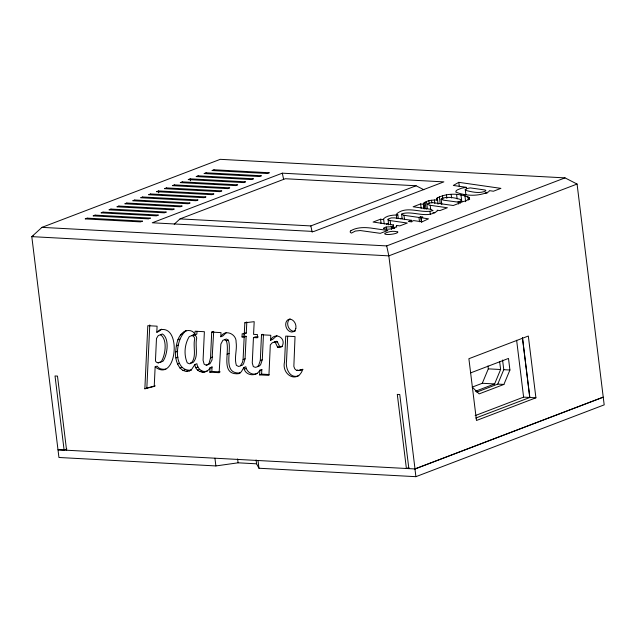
<?xml version="1.0" encoding="UTF-8"?>
<svg xmlns="http://www.w3.org/2000/svg" width="636" height="636" viewBox="0 0 636 636"><rect width="100%" height="100%" fill="white"/><g stroke="black" fill="none" stroke-linecap="round" stroke-linejoin="round"><path stroke-width="0.95" d="M276.954 335.554L272.566 339.497L270.586 340.26L270.785 335.283L261.499 334.782L260.307 360.501L258.606 365.517L257.135 366.908L255.362 367.338L253.295 366.582L252.269 362.918L253.454 337.565L255.441 336.81L258.343 336.969M226.416 332.501L222.807 335.999L220.827 336.754L221.002 332.604L211.716 332.103L210.524 357.822L209.172 363.092L207.908 364.651L206.239 365.167L204.148 364.19L203.067 360.27L204.379 331.714L195.093 331.213L194.855 334.886L196.834 334.131L197.009 331.372M240.527 365.684L242.292 365.263L243.532 363.879L245.067 358.823L246.148 336.317L244.168 337.072L242.03 336.953L242.165 333.741L244.272 333.86L246.251 333.097L246.832 322.023L244.852 322.778L244.272 333.86M242.03 336.953L244.009 336.198L244.113 333.789M206.239 365.167L209.888 363.895L212.019 359.968L213.696 331.348M257.341 366.582L259.122 366.153L260.593 364.762L262.286 359.745L263.431 335.013M287.679 336.325L286.534 361.049C285.23 368.331 290.072 379.366 298.864 375.645M165.861 369.095C162.721 369.611 158.849 369.126 157.124 366.098L155.144 366.853L154.23 386.386L144.857 388.787L147.806 325.688L157.092 326.181L156.806 332.215L158.785 331.459L161.719 329.138M144.857 388.787L146.837 388.032L149.786 324.924M209.848 372.195L210.063 367.719L212.042 366.964L211.836 371.44L209.848 372.195L219.142 372.688L220.851 344.116L222.886 340.284L224.452 339.775L226.329 340.904C230.447 351.04 219.587 375.129 238.397 373.73L241.259 371.861L243.858 367.505L245.838 366.749C246.53 372.06 252.428 375.804 257.397 373.419M259.631 374.874L259.854 370.176L261.833 369.421L261.611 374.111L259.631 374.874L268.925 375.367L270.308 344.911L272.24 342.796L276.604 341.325L277.328 341.755L279.554 346.389L282.328 346.58M220.827 336.754C224.89 328.74 236.679 333.98 236.099 342.168C237.292 349.872 233.961 357.909 236.401 365.382L238.548 366.439L240.313 366.018L242.419 362.425L243.087 359.579L244.168 337.072M224.866 339.521L226.432 339.02L228.308 340.149C232.426 350.285 221.566 374.373 240.376 372.974M175.719 352.026C176.164 344.195 177.802 333.908 186.133 330.792C175.051 338.424 172.38 372.012 191.261 370.152C180.362 375.518 174.423 360.819 175.719 352.026L177.698 351.271M388.564 224.858L388.071 219.07L391.243 217.902L394.606 217.878L411.516 220.302L411.731 222.044M441.153 199.259L441.32 198.726C447.426 196.126 454.748 197.724 460.854 199.593L461.41 200.404L460.233 201.238A3.172 0.668 -7 0 1 456.457 201.914L443.578 200.189L441.153 199.259L441.789 204.474M436.773 200.221L436.558 198.488C445.868 192.851 459.78 192.962 469.424 197.78L468.899 199.211L465.822 200.841L461.672 202.017L457.872 202.248M472.206 387.125L482.295 383.277L488.305 368.856L487.947 365.962M475.346 391.283L494.609 383.937L500.612 369.516L499.665 361.797M476.666 392.158L497.757 384.104L503.768 369.691L502.583 360.04M472.333 387.157L479.139 393.883L503.903 384.438L509.913 370.017L508.49 358.434L470.712 372.855M295.875 328.446L295.009 330.402L293.538 331.658L291.598 332.048C286.12 331.38 283.41 322.897 288.084 319.614A6.583 4.913 69.1 0 1 293.848 321.275A6.583 4.913 69.1 0 1 295.796 328.359M207.368 370.971C202.391 373.109 197.406 368.673 196.874 363.72L194.894 364.484L191.674 369.349L189.282 370.907M161.019 361.971C165.424 355.794 167.769 339.187 160.423 334.719M424.013 208.791L423.377 203.584C426.931 199.998 432.782 200.125 437.52 199.887L436.558 198.488M210.063 367.719C206.573 375.073 195.212 372.609 194.894 364.484M211.12 368.133L212.042 366.964M259.854 370.176C256.276 377.379 244.661 375.741 243.858 367.505M260.752 370.693L261.833 369.421M270.586 340.26C274.482 331.483 286.454 337.716 282.305 345.912L281.009 347.192L279.029 347.614L277.574 347.145L275.348 342.518L274.625 342.081M415.904 476.674L414.958 468.947L603.238 397.174L577.075 184.05L565.014 177.881L220.271 159.326L41.96 227.362L31.8 236.64L58.941 457.483L215.882 465.934L238.103 462.817L256.562 463.811L258.971 468.247L415.904 476.674L604.2 404.862L603.214 397.142L414.958 468.947L57.987 449.763L64.117 450.105L66.899 449.048M174.24 224.19L180.044 218.887L285.294 178.732L416.087 185.768L423.838 189.727M290.064 318.859C285.389 322.142 288.1 330.625 293.578 331.292L295.517 330.903M156.806 332.215L159.739 329.901C182.532 323.851 176.426 383.945 155.144 366.853M465.258 189.536L466.824 188.566L470.282 187.89L485.26 190.029L485.92 190.808C479.83 193.932 472.015 191.977 465.679 190.379L465.258 189.536L465.894 194.751M387.92 219.643L390.138 220.581L407.302 223.037L399.829 225.891L396.49 225.422L396.371 226.67C392.873 229.294 387.658 229.707 383.524 228.61L383.619 228.101C386.513 225.844 390.576 227.871 393.43 225.732L393.43 224.961L373.086 222.051L380.559 219.205L383.691 219.651L384.224 223.999M466.331 187.31L461.537 188.224L457.53 189.79L456.258 190.625L455.789 192.064C465.886 196.222 478.733 196.484 488.782 191.746L489.41 190.641L493.425 191.221L500.898 188.367L458.802 182.333L453.301 185.442L466.331 187.31L466.546 189.051M300.876 370.152L302.792 369.246C297.871 384.255 281.223 374.954 284.554 361.805L285.739 336.086L295.032 336.587L293.848 366.431L294.762 368.816L296.551 370.422L298.618 370.534L302.855 369.397L301.353 369.651M386.378 224.166L387.777 223.562M193.702 334.862L189.29 336.587C184.543 344.068 183.661 354.737 187.262 362.83L189.425 363.792L190.895 363.418C197.184 357.217 192.692 346.541 194.743 338.845L194.513 337.947A3.172 2.369 69.1 0 0 191.722 335.625L193.702 334.862A3.172 2.369 69.1 0 1 196.492 337.191L196.731 338.09C194.672 345.777 199.163 356.462 192.883 362.663L190.387 362.862M33.652 235.932L31.8 236.64L388.842 255.855L577.075 184.05M158.499 190.935L156.512 191.69L211.907 194.672L213.887 193.916L158.499 190.935L158.73 192.867M190.196 178.843L188.216 179.598L243.604 182.58L245.591 181.824L190.196 178.843L190.434 180.775M282.297 173.175L152.274 222.783L313.834 231.48L443.856 181.872L282.297 173.175L283.664 179.503M180.044 218.887L310.829 225.923L416.087 185.768M424.14 208.688L423.608 204.347L420.619 203.918L413.146 206.772L430.31 209.228L433.052 210.564C421.541 214.117 407.263 205.054 396.769 213.728L397.834 214.889L398.263 218.363M411.516 220.302L408.399 221.495L410.57 221.789L413.694 220.597L422.121 221.821L428.505 218.824L421.167 217.75L421.7 222.091M458.556 204.013L458.341 202.272L460.75 202.646L453.269 205.5L433.227 202.701L430.62 202.789L427.416 203.925L427.543 204.442L430.198 205.293L447.37 207.749L439.889 210.603L437.115 210.206L437.322 210.945C426.875 219.34 412.915 210.119 401.602 213.903L401.626 214.404L404.003 215.286L418.989 217.456L420.714 216.797L422.861 217.099L421.167 217.75M41.96 227.362L386.704 245.909L565.014 177.881M180.417 334.878L182.397 334.123M177.834 339.839L179.821 339.083M211.716 332.103L213.036 331.602M176.299 345.777L178.279 345.022M158.133 362.894L162.999 361.216C167.403 355.039 169.748 338.432 162.411 333.964L158.237 335.601L156.48 338.471L155.446 360.906L156.376 362.21L158.133 362.894L160.113 362.138M176.005 357.933L177.985 357.178M226.329 340.904L228.308 340.149M177.476 364.054L179.463 363.299M261.499 334.782L262.819 334.282M179.893 368.188L181.872 367.433M210.524 357.822L212.511 357.066M182.906 370.55L184.885 369.794M227.092 354.165L229.071 353.409M186.197 371.392L188.184 370.637M195.952 367.743L197.931 366.988M197.542 370.136L199.521 369.381M275.348 342.518L277.328 341.755M199.617 371.647L201.596 370.891M202.129 372.251L204.116 371.496M203.997 372.155L205.977 371.392M243.087 359.579L245.067 358.823M277.574 347.145L279.554 346.389M260.307 360.501L262.286 359.745M244.304 369.262L246.283 368.498M296.551 370.422L297.871 369.921M298.618 370.534L300.605 369.778M475.148 415.618L523.611 397.126L535.91 397.81L528.325 336.031L468.891 358.712L476.475 420.483L535.91 397.81M475.815 418.043L529.82 397.484L522.482 337.668M408.876 467.563L406.396 468.509L397.301 394.392L399.758 394.519L408.861 468.637M184.154 331.547C187.723 329.647 194.028 330.084 194.855 334.886M441.742 203.091L440.176 203.568L439.325 196.619M400.394 218.744L402.143 218.212M274.219 342.041L276.604 341.325M146.837 388.032L155.271 385.877M464.145 194.727L465.751 194.433M244.852 322.778L254.193 321.673L253.565 334.353L257.437 334.568L257.334 337.78L253.454 337.565M397.834 214.889C393.016 215.143 387.221 215.23 383.556 218.776L383.691 219.651M244.852 333.026L246.251 333.097M244.009 336.198L246.148 336.317M488.305 368.856L500.612 369.516M503.768 369.691L509.913 370.017M482.295 383.277L494.609 383.937M497.757 384.104L503.903 384.438M211.836 371.44L220.191 371.885M261.611 374.111L269.044 374.517M432.965 212.519L434.873 212.79M392.897 227.799L394.805 228.078M485.109 192.931L487.065 193.209M423.377 203.584L423.608 204.347M386.704 245.909L388.842 255.855L415.014 468.971M310.829 225.923L312.204 232.251M522.418 337.644L529.764 397.46M516.631 340.252L523.611 397.126M469.424 197.78L469.638 199.513M467.913 196.572L468.342 200.046M464.916 195.61L465.663 201.691M460.973 194.926L461.823 201.874M458.802 182.333L459.335 186.674M460.233 201.238L460.44 202.979M456.6 194.536L457.133 198.877M451.17 194.497L451.6 197.971M446.416 194.91L446.838 198.384M442.449 195.657L442.871 199.132M437.298 197.613L438.053 204.228M434.412 199.95L434.841 203.425M431.51 200.253L431.828 202.86M430.198 205.293L430.739 209.634M428.855 200.777L429.181 203.377M429.976 211.589L430.294 214.189M426.502 201.509L427.36 208.457L425.993 209.045L425.142 202.097M423.989 202.797L424.737 208.878M420.619 203.918L421.159 208.258M420.714 216.797L421.35 222.012M418.989 217.456L419.522 221.797M404.003 215.286L404.536 219.635M401.626 214.404L402.159 218.744M396.26 214.881L396.689 218.363M396.49 225.422L396.705 227.155M393.43 224.961L393.851 228.435M392.11 226.527L392.317 228.268M391.243 226.718L391.569 229.326M390.138 220.581L390.671 224.921M386.283 227.036L386.601 229.644M380.559 219.205L381.091 223.546M258.017 460.528L258.971 468.247M256.093 459.947L256.562 463.811M237.625 458.953L238.103 462.817M214.936 458.206L215.882 465.934M66.589 450.24L57.486 376.107L55.022 375.971L64.117 450.105M397.762 231.989L397.58 232.545A6.583 1.383 -7 0 1 391.927 234.215A6.583 1.383 -7 0 1 385.384 234.255L384.685 233.825L384.931 233.269C388.795 231.52 393.7 230.542 397.762 231.989M350.913 230.677L350.182 231.504L350.317 232.386L351.414 233.094L355.373 231.059L360.254 230.542L380.32 233.333L387.793 230.478L370.629 228.022C364.038 227.243 356.804 227.275 350.913 230.677M87.172 218.148L85.192 218.903L140.58 221.885L142.567 221.129L87.172 218.148M95.098 215.127L93.118 215.882L148.506 218.864L150.486 218.108L95.098 215.127M103.024 212.106L101.037 212.861L156.432 215.843L158.412 215.079L103.024 212.106M110.942 209.077L108.963 209.832L164.358 212.814L166.338 212.058L110.942 209.077M118.868 206.056L116.889 206.811L172.284 209.793L174.264 209.037L118.868 206.056M126.795 203.027L124.815 203.79L180.211 206.772L182.19 206.008L126.795 203.027M134.721 200.006L132.741 200.761L188.137 203.743L190.116 202.987L134.721 200.006M142.647 196.985L140.667 197.74L196.055 200.722L198.042 199.966L142.647 196.985M150.573 193.956L148.593 194.719L203.981 197.693L205.961 196.937L150.573 193.956M166.417 187.914L164.438 188.669L219.833 191.651L221.813 190.895L166.417 187.914M174.344 184.885L172.364 185.648L227.76 188.622L229.739 187.866L174.344 184.885M182.27 181.864L180.29 182.619L235.686 185.601L237.665 184.845L182.27 181.864M198.122 175.814L196.142 176.577L251.53 179.551L253.518 178.796L198.122 175.814M206.048 172.793L204.069 173.549L259.456 176.53L261.436 175.775L206.048 172.793M213.974 169.772L211.987 170.528L267.382 173.509L269.362 172.754L213.974 169.772"/></g></svg>
